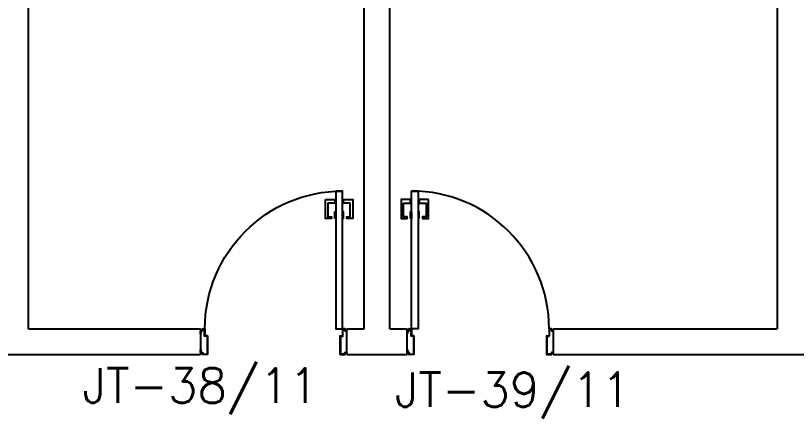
# Model space of a CAD drawing. Header units: millimetres. Extents: x 2686 to 2939, y 1294 to 1441.
# Drawn here: x 2778.396 to 2782.933, y 1434.004 to 1436.344 of the extents above; entities that cross this region are included whole.
import ezdxf

# ---------------------------------------------------------------- set-up
doc = ezdxf.new("R2010")
doc.units = ezdxf.units.MM
for name, color, linetype in [('AR-ALV', 2, 'Continuous'), ('AR-PORTA', 1, 'Continuous'), ('ENDEREÇO', 2, 'Continuous'), ('maçaneta', 1, 'Continuous'), ('mov', 1, 'Continuous'), ('PM-PERFIL U-C', 2, 'Continuous'), ('pm1', 2, 'Continuous')]:
    doc.layers.add(name, color=color, linetype=linetype)
doc.styles.add('UNB1-100', font='simplex.shx', dxfattribs={"height": 0.2})

# ---------------------------------------------------------------- blocks, each defined once
blk = doc.blocks.new('PM3')
at = {"layer": 'maçaneta'}
for points in [[(0.02, 0.825), (-0.035, 0.825), (-0.035, 0.715), (0, 0.715), (0, 0.725), (-0.02, 0.725), (-0.02, 0.8035, -0.414214), (-0.0185, 0.805), (0.02, 0.805)], [(0.125, 0.825), (0.07, 0.825), (0.07, 0.805), (0.1085, 0.805, -0.414214), (0.11, 0.8035), (0.11, 0.725), (0.09, 0.725), (0.09, 0.715), (0.125, 0.715)]]:
    blk.add_lwpolyline(points, format="xyb", close=True, dxfattribs=at)
for points in [[(0.02, 0.715), (0.02, 0.755), (0.025, 0.755), (0.025, 0.715)], [(0.07, 0.715), (0.07, 0.755), (0.065, 0.755), (0.065, 0.715)]]:
    blk.add_lwpolyline(points, close=True, dxfattribs=at)
at = {"layer": 'mov'}
blk.add_arc((0.025, 0.075), 0.8, 0, 90, dxfattribs=at)
at = {"layer": 'PM-PERFIL U-C'}
for p, q in [((0, 0.045), (0, 0.0635)), ((0.0015, 0.065), (0.01, 0.065)), ((0.002, 0.063), (0.002, 0.045)), ((0.0105, 0.063), (0.002, 0.063)), ((0.01, 0.065), (0.01, 0.0735)), ((0.0115, 0.075), (0.0235, 0.075)), ((0.012, 0.073), (0.012, 0.0645)), ((0.023, 0.073), (0.012, 0.073)), ((0.023, 0.0335), (0.023, 0.073)), ((0.025, 0.0735), (0.025, 0.034)), ((0.825, 0.0735), (0.825, 0.034)), ((0.8385, 0.075), (0.8265, 0.075)), ((0.827, 0.073), (0.838, 0.073)), ((0.827, 0.0335), (0.827, 0.073)), ((0.838, 0.073), (0.838, 0.0645)), ((0.8395, 0.063), (0.848, 0.063)), ((0.84, 0.065), (0.84, 0.0735)), ((0.8485, 0.065), (0.84, 0.065)), ((0.848, 0.063), (0.848, 0.045)), ((0.85, 0.045), (0.85, 0.0635)), ((0.002, 0.045), (0, 0.045)), ((0.038, 0.032), (0.0245, 0.032)), ((0.0385, 0.034), (0.025, 0.034)), ((0.038, 0.032), (0.038, -0.073)), ((0.04, 0.0325), (0.04, -0.0735)), ((0.81, 0.0325), (0.81, -0.0735)), ((0.8115, 0.034), (0.825, 0.034)), ((0.812, 0.032), (0.8255, 0.032)), ((0.812, 0.032), (0.812, -0.073)), ((0.848, 0.045), (0.85, 0.045)), ((0, -0.045), (0.002, -0.045)), ((0, -0.0635), (0, -0.045)), ((0.002, -0.045), (0.002, -0.063)), ((0.85, -0.045), (0.848, -0.045)), ((0.848, -0.045), (0.848, -0.063)), ((0.85, -0.0635), (0.85, -0.045)), ((0.01, -0.065), (0.0015, -0.065)), ((0.002, -0.063), (0.0105, -0.063)), ((0.01, -0.0735), (0.01, -0.065)), ((0.0385, -0.075), (0.0115, -0.075)), ((0.012, -0.0645), (0.012, -0.073)), ((0.012, -0.073), (0.038, -0.073)), ((0.8115, -0.075), (0.8385, -0.075)), ((0.838, -0.073), (0.812, -0.073)), ((0.838, -0.0645), (0.838, -0.073)), ((0.848, -0.063), (0.8395, -0.063)), ((0.84, -0.0735), (0.84, -0.065)), ((0.84, -0.065), (0.8485, -0.065))]:
    blk.add_line(p, q, dxfattribs=at)
for centre, start, end in [((0.0015, 0.0635), 90, 180), ((0.0115, 0.0735), 90, 180), ((0.0105, 0.0645), 270, 0), ((0.0235, 0.0735), 360, 90), ((0.8265, 0.0735), 90, 180), ((0.8395, 0.0645), 180, 270), ((0.8385, 0.0735), 0, 90), ((0.8485, 0.0635), 0, 90), ((0.0245, 0.0335), 180, 270), ((0.0385, 0.0325), 0, 90), ((0.8115, 0.0325), 90, 180), ((0.8255, 0.0335), 270, 0), ((0.0015, -0.0635), 180, 270), ((0.0115, -0.0735), 180, 270), ((0.0105, -0.0645), 0, 90), ((0.0385, -0.0735), 269.9386, 0), ((0.8115, -0.0735), 180, 270.0614), ((0.8395, -0.0645), 90, 180), ((0.8385, -0.0735), 270, 0), ((0.8485, -0.0635), 270, 0)]:
    blk.add_arc(centre, 0.0015, start, end, dxfattribs=at)
at = {"layer": 'pm1'}
blk.add_lwpolyline([(0.065, 0.875), (0.065, 0.075), (0.025, 0.075), (0.025, 0.875)], close=True, dxfattribs=at)

msp = doc.modelspace()

# ---------------------------------------------------------------- linework, layer by layer
at = {"layer": 'AR-ALV'}
for p, q in [((2778.4707, 1434.5249), (2778.4707, 1437.9749)), ((2780.4209, 1434.5249), (2780.4209, 1437.9749)), ((2780.5709, 1434.5249), (2780.5709, 1437.9749)), ((2782.8207, 1437.9749), (2782.8207, 1434.5249)), ((2778.4707, 1434.5249), (2779.4709, 1434.5249)), ((2779.4709, 1434.5249), (2779.4709, 1434.3749)), ((2780.3209, 1434.5249), (2780.4209, 1434.5249)), ((2780.3209, 1434.3749), (2780.3209, 1434.5249)), ((2780.5709, 1434.5249), (2780.6709, 1434.5249)), ((2780.6709, 1434.3749), (2780.6709, 1434.5249)), ((2781.5206, 1434.5249), (2782.8207, 1434.5249)), ((2781.5206, 1434.5249), (2781.5206, 1434.3749)), ((2776.1207, 1434.3749), (2779.4709, 1434.3749)), ((2780.3209, 1434.3749), (2780.6709, 1434.3749)), ((2781.5206, 1434.3749), (2785.9709, 1434.3749))]:
    msp.add_line(p, q, dxfattribs=at)

# ---------------------------------------------------------------- block references
at = {"layer": 'AR-PORTA', "xscale": -1}
msp.add_blockref('PM3', (2780.3209, 1434.4499), dxfattribs=at)
at = {"layer": 'AR-PORTA'}
msp.add_blockref('PM3', (2780.6709, 1434.4499), dxfattribs=at)

# ---------------------------------------------------------------- texts
at = {"layer": 'ENDEREÇO', "style": 'UNB1-100'}
for s, p in [('JT-38/11', (2778.7845, 1434.095)), ('JT-39/11', (2780.5997, 1434.0706))]:
    msp.add_text(s, height=0.2, dxfattribs=at).set_placement(p)

doc.saveas('drawing.dxf')
